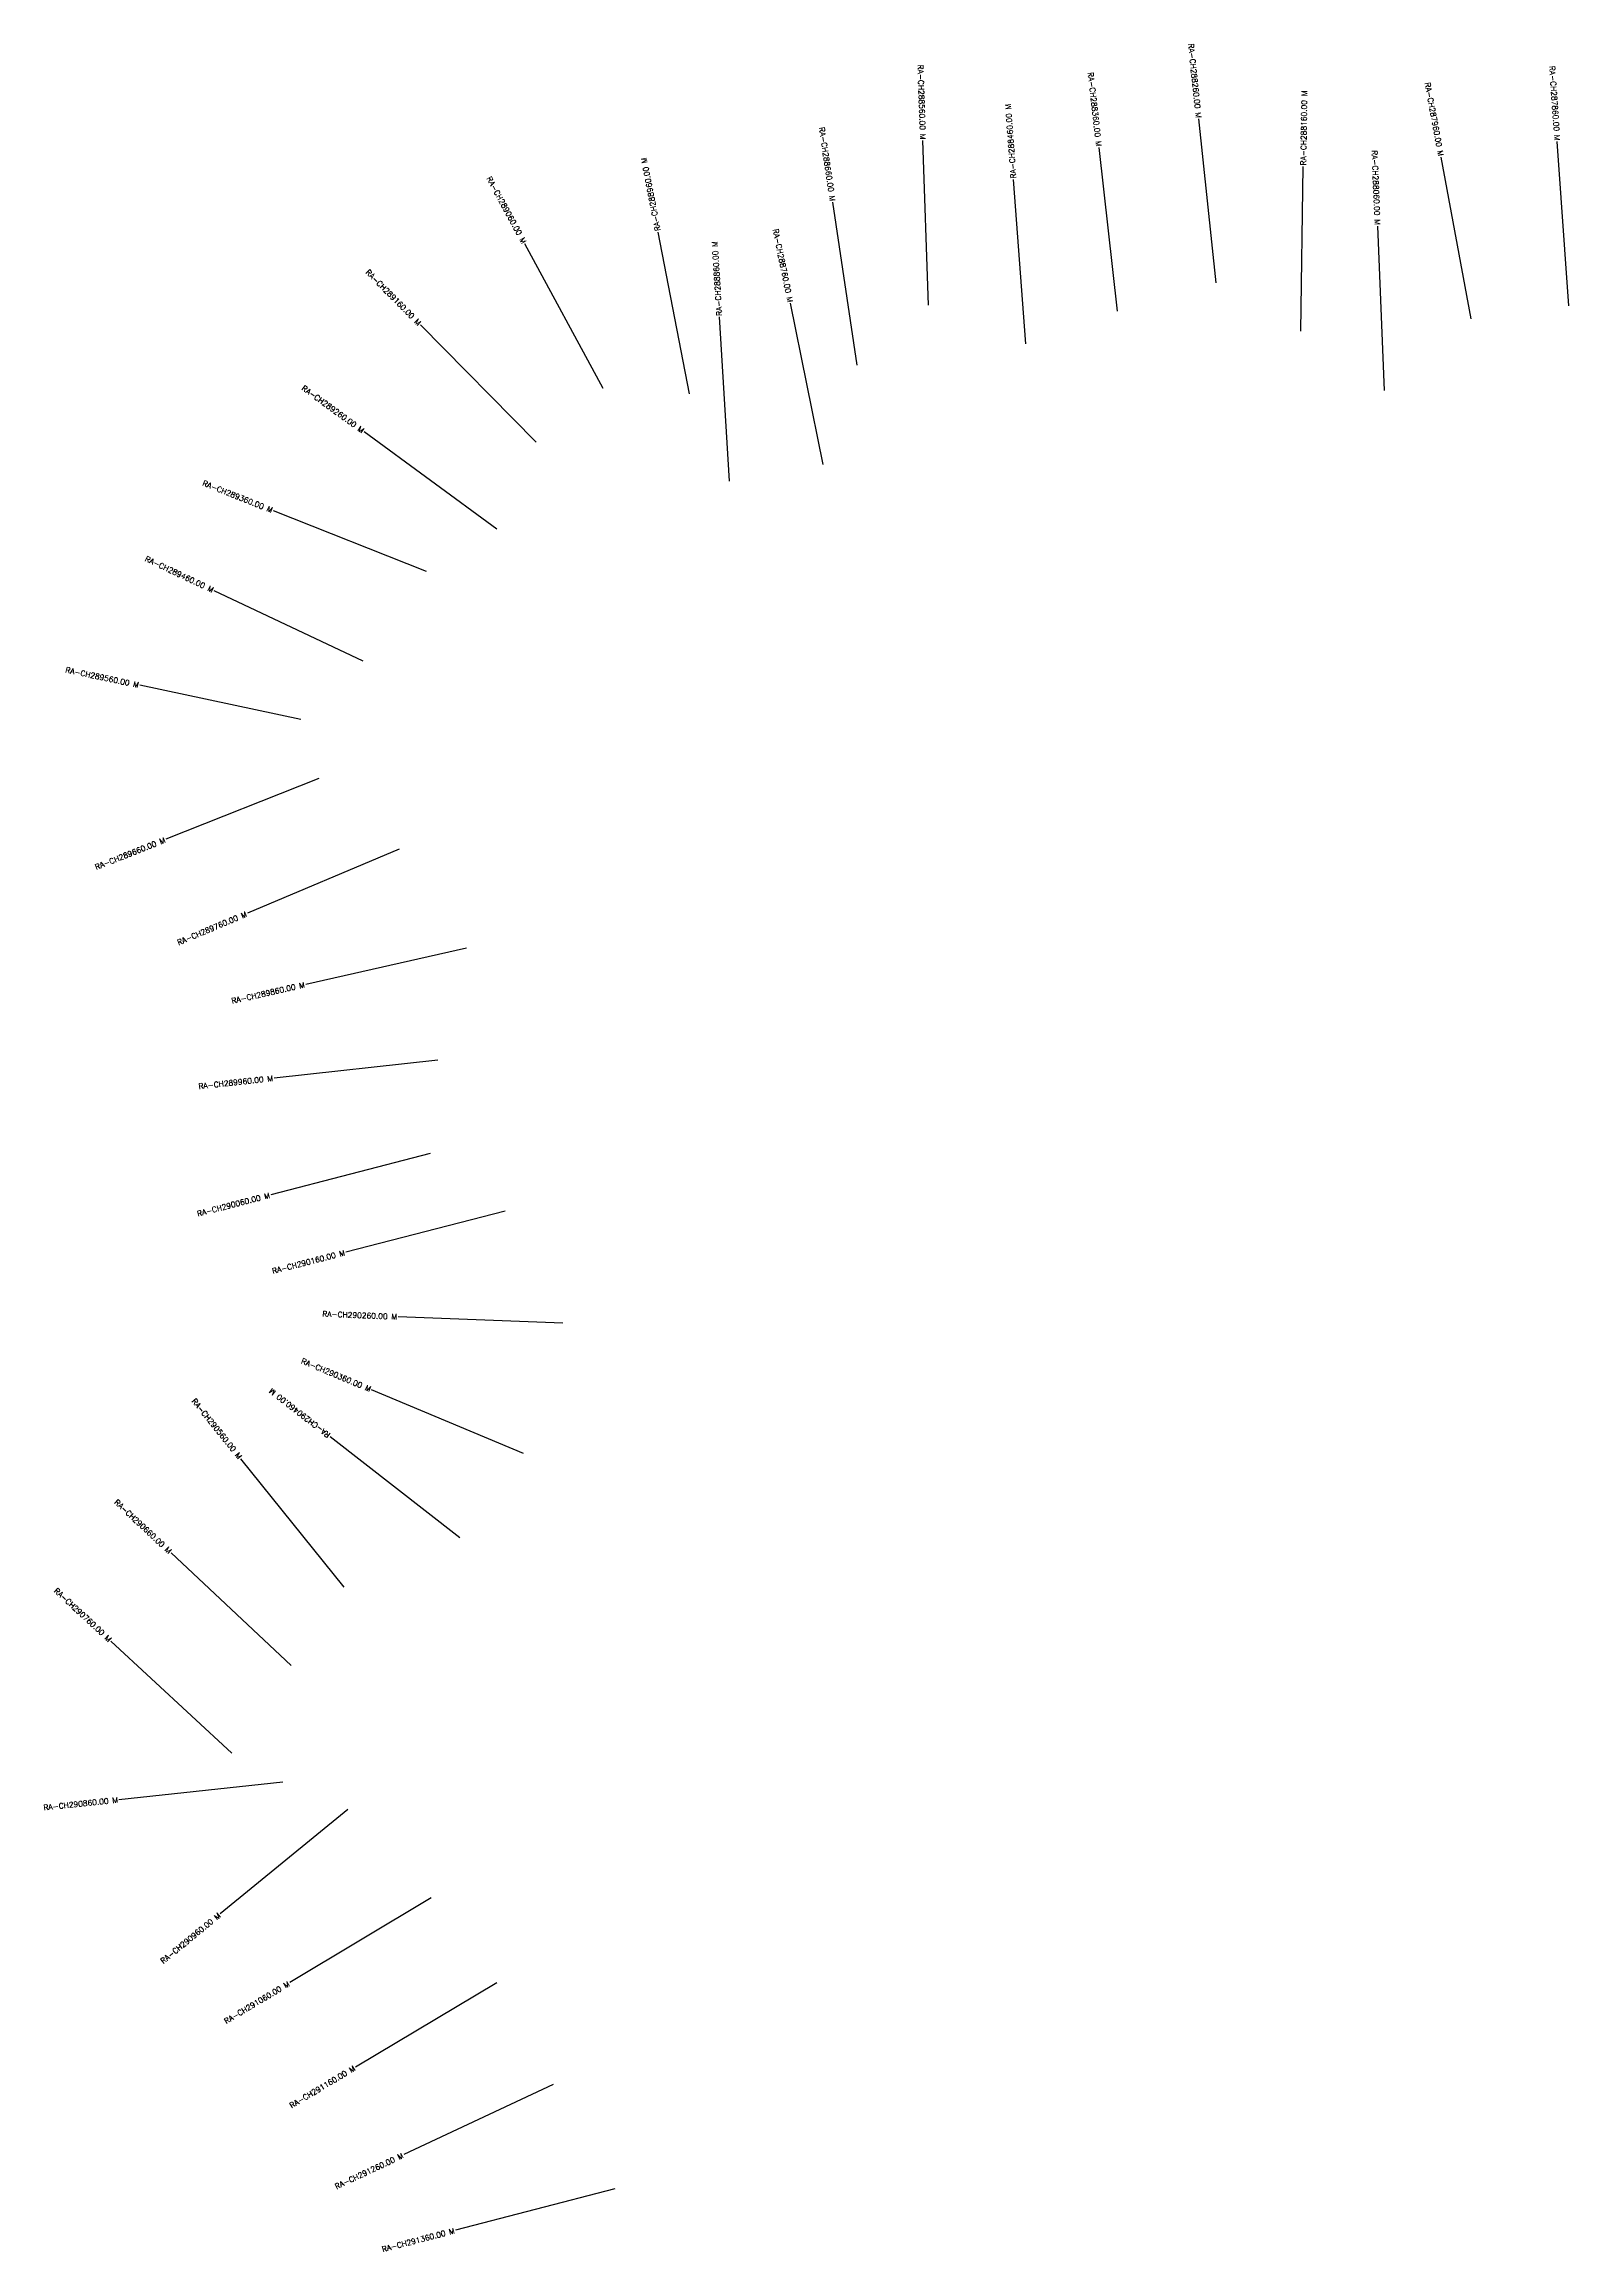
# Model space of a CAD drawing. Header units: metres. Extents: x 281616 to 293162, y 2019205 to 2023667.
# Drawn here: x 281616 to 283005, y 2021073 to 2023084 of the extents above; entities that cross this region are included whole.
import ezdxf
from ezdxf.enums import TextEntityAlignment as Align

# ---------------------------------------------------------------- set-up
doc = ezdxf.new("R2010")
doc.units = ezdxf.units.M
doc.layers.add('CS', color=134, linetype='Continuous')
doc.layers.add('CSMark', color=6, linetype='Continuous')
doc.styles.get("Standard").update_dxf_attribs({"font": 'simplex.shx'})

msp = doc.modelspace()

# ---------------------------------------------------------------- linework, layer by layer
at = {"layer": 'CS'}
for p, q in [((282683.9, 2022867.1), (282668.2, 2023016.3)), ((282422, 2022846.8), (282416.9, 2022996.7)), ((282594.1, 2022841.2), (282577.3, 2022990.3)), ((283005.2, 2022846.1), (282994.7, 2022995.7)), ((282761, 2022823), (282763.3, 2022973)), ((282916.3, 2022834.1), (282889, 2022981.6)), ((282510.7, 2022811.5), (282499.5, 2022961.1)), ((282356.9, 2022792.1), (282334.8, 2022940.5)), ((282204.2, 2022766), (282175.7, 2022913.2)), ((282837.2, 2022769), (282831.1, 2022918.8)), ((282125.6, 2022770.6), (282054.3, 2022902.6)), ((282326.1, 2022701.4), (282296.3, 2022848.4)), ((282064.5, 2022721.9), (281959.2, 2022828.7)), ((282240.8, 2022686.2), (282231.5, 2022835.9)), ((282028.9, 2022642.6), (281907.8, 2022731.2)), ((281964.6, 2022603.9), (281825.2, 2022659.3)), ((281906.9, 2022522.3), (281771.3, 2022586.4)), ((281850.3, 2022469.3), (281703.5, 2022500.3)), ((281866.7, 2022415.3), (281727.3, 2022360)), ((281939.8, 2022351), (281801.7, 2022292.6)), ((282001, 2022260.9), (281854.7, 2022227.8)), ((281974.9, 2022158.7), (281825.8, 2022142.4)), ((281968, 2022073.6), (281822.8, 2022036)), ((282036.4, 2022021.2), (281891.2, 2021983.8)), ((282088.8, 2021919.1), (281938.9, 2021924.9)), ((282053, 2021800.4), (281914.7, 2021858.4)), ((281995.2, 2021723.5), (281876.8, 2021815.7)), ((281889.6, 2021678.6), (281795.7, 2021795.6)), ((281841.5, 2021607.2), (281732.1, 2021709.8)), ((281787.3, 2021527.5), (281677.3, 2021629.5)), ((281833.8, 2021500.9), (281684.6, 2021485)), ((281892.9, 2021476.1), (281776.9, 2021381)), ((281968.8, 2021395.6), (281840.3, 2021318.3)), ((282028.8, 2021318.2), (281900, 2021241.3)), ((282080, 2021225.5), (281944.2, 2021161.6)), ((282136.3, 2021130.5), (281991.2, 2021092.7))]:
    msp.add_line(p, q, dxfattribs=at)

# ---------------------------------------------------------------- texts
at = {"layer": 'CSMark'}
for s, rotation, p in [('RA-CH288260.00 M', 276.0033, (282668.1, 2023017.3)), ('RA-CH288560.00 M', 271.9289, (282416.9, 2022997.7)), ('RA-CH288360.00 M', 276.4237, (282577.2, 2022991.3)), ('RA-CH287960.00 M', 280.4828, (282888.8, 2022982.5)), ('RA-CH287860.00 M', 274.0042, (282994.7, 2022996.7)), ('RA-CH288660.00 M', 278.4496, (282334.7, 2022941.5)), ('RA-CH288060.00 M', 272.3463, (282831, 2022919.8)), ('RA-CH289060.00 M', 298.3767, (282053.8, 2022903.4)), ('RA-CH288760.00 M', 281.4503, (282296.1, 2022849.4)), ('RA-CH289160.00 M', 314.6087, (281958.5, 2022829.4)), ('RA-CH289260.00 M', 323.8045, (281907, 2022731.8)), ('RA-CH289360.00 M', 338.3116, (281824.3, 2022659.7)), ('RA-CH289460.00 M', 334.6795, (281770.4, 2022586.9)), ('RA-CH289560.00 M', 348.0721, (281702.6, 2022500.5)), ('RA-CH289660.00 M', 21.6593, (281726.4, 2022359.6)), ('RA-CH289760.00 M', 22.9329, (281800.7, 2022292.2)), ('RA-CH289860.00 M', 12.734, (281853.7, 2022227.6)), ('RA-CH289960.00 M', 6.2303, (281824.8, 2022142.3)), ('RA-CH290060.00 M', 14.5194, (281821.8, 2022035.8)), ('RA-CH290160.00 M', 14.4615, (281890.2, 2021983.5)), ('RA-CH290260.00 M', 357.7525, (281937.9, 2021925)), ('RA-CH290360.00 M', 337.2297, (281913.8, 2021858.8)), ('RA-CH290560.00 M', 308.7285, (281795.1, 2021796.4)), ('RA-CH290660.00 M', 316.828, (281731.3, 2021710.5)), ('RA-CH290760.00 M', 317.177, (281676.6, 2021630.2)), ('RA-CH290860.00 M', 6.0506, (281683.6, 2021484.9)), ('RA-CH290960.00 M', 39.3525, (281776.1, 2021380.4)), ('RA-CH291060.00 M', 31.0409, (281839.4, 2021317.8)), ('RA-CH291160.00 M', 30.8461, (281899.1, 2021240.8)), ('RA-CH291260.00 M', 25.1945, (281943.3, 2021161.2)), ('RA-CH291360.00 M', 14.5997, (281990.2, 2021092.4))]:
    msp.add_text(s, height=5, rotation=rotation, dxfattribs=at).set_placement(p, align=Align.MIDDLE_RIGHT)
for s, rotation, p in [('RA-CH288460.00 M', 94.2975, (282499.4, 2022962.1)), ('RA-CH288160.00 M', 89.1155, (282763.3, 2022974)), ('RA-CH288960.00 M', 100.9628, (282175.5, 2022914.2)), ('RA-CH288860.00 M', 93.5554, (282231.4, 2022836.9)), ('RA-CH290460.00 M', 142.0951, (281876, 2021816.3))]:
    msp.add_text(s, height=5, rotation=rotation, dxfattribs=at).set_placement(p, align=Align.MIDDLE_LEFT)

doc.saveas('drawing.dxf')
